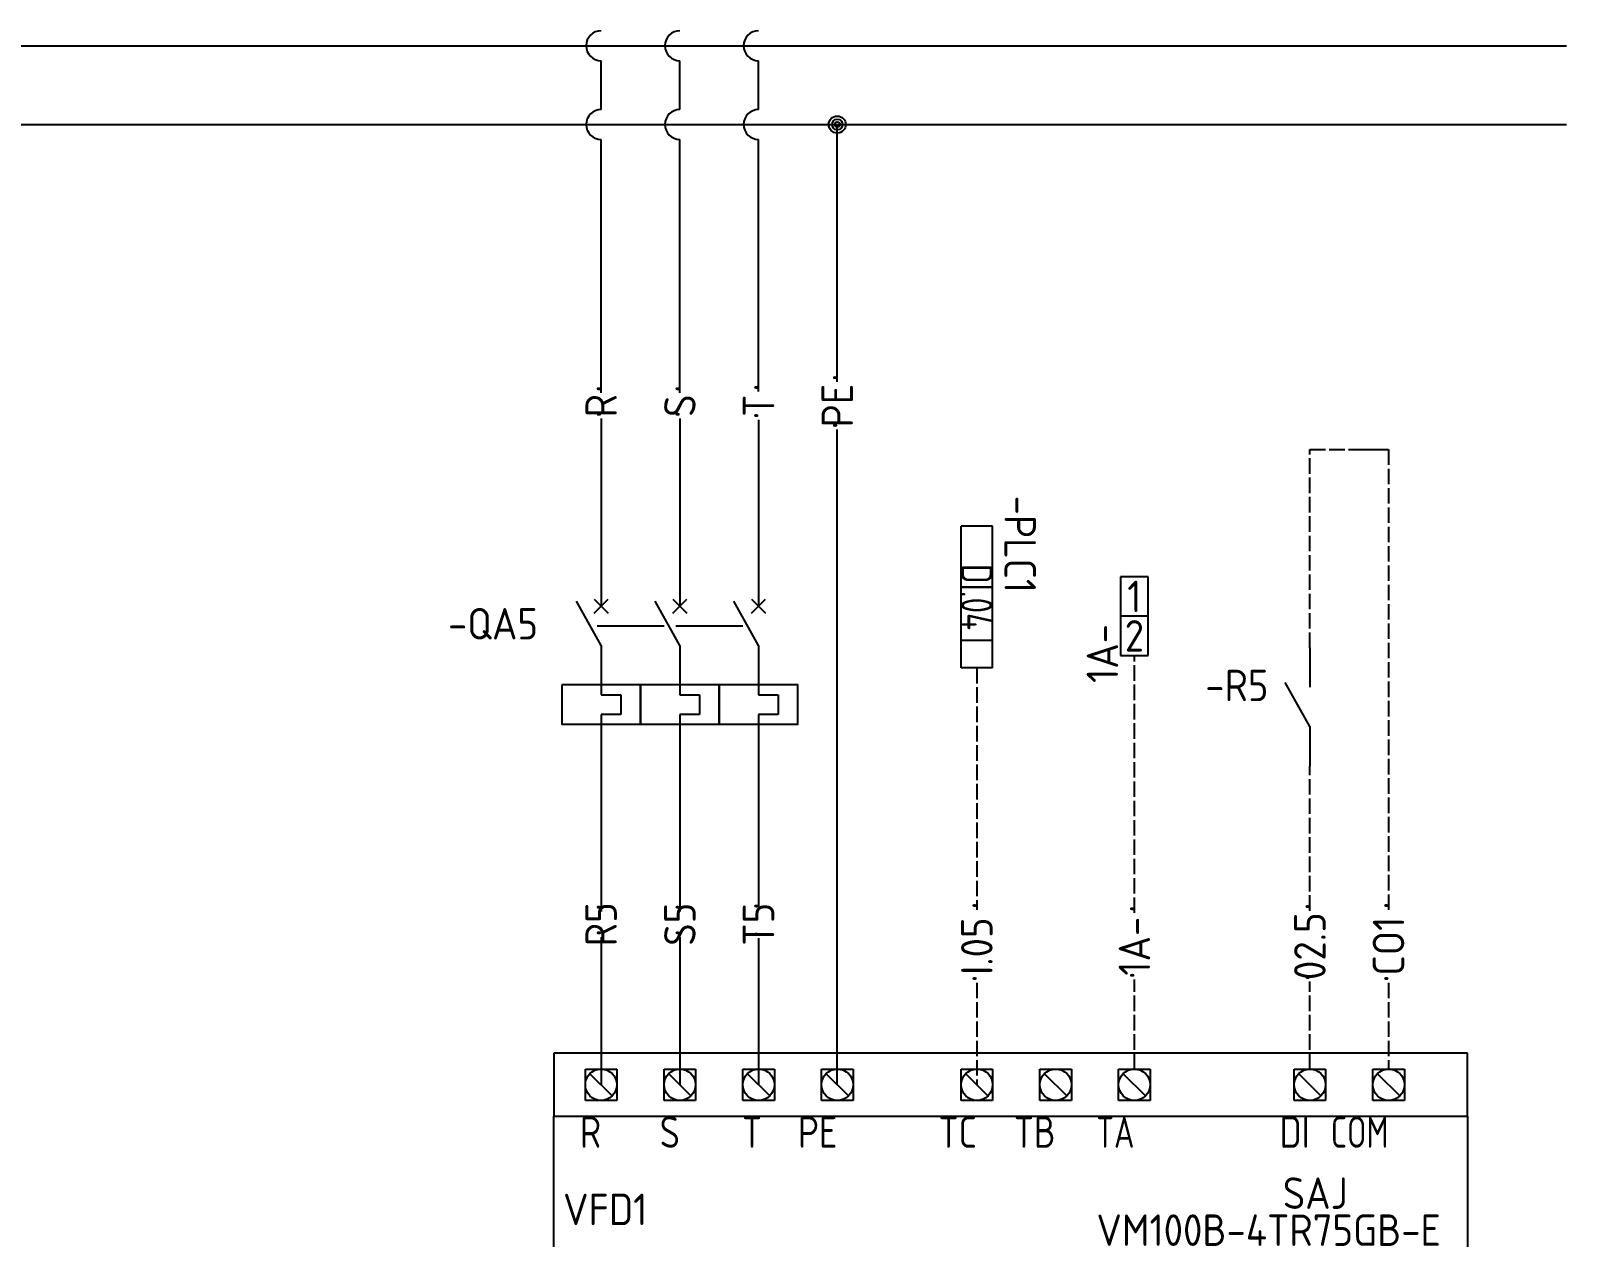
# Model space of a CAD drawing. Header units: millimetres. Extents: x 67033 to 212947, y 35102 to 335921.
# Drawn here: x 72046 to 73237, y 167931 to 168867 of the extents above; entities that cross this region are included whole.
import ezdxf
from ezdxf.enums import TextEntityAlignment as Align

# ---------------------------------------------------------------- set-up
doc = ezdxf.new("R2010")
doc.units = ezdxf.units.MM
doc.linetypes.add('ACAD_ISO02W100', pattern=[15, 12, -3])
doc.linetypes.add('DASHED', pattern=[0.75, 0.5, -0.25])
for name, color, linetype in [('LINK', 9, 'DASHED'), ('MISC', 2, 'Continuous'), ('RED_2.5mm^2', 1, 'Continuous'), ('SYMS', 7, 'Continuous'), ('TAGFIXED', 7, 'Continuous'), ('TAGS', 51, 'Continuous'), ('TERMS', 4, 'Continuous')]:
    doc.layers.add(name, color=color, linetype=linetype)
doc.styles.add('WD_IEC', font='isocp2.shx', dxfattribs={"width": 0.9, "height": 4})

# ---------------------------------------------------------------- blocks, each defined once
blk = doc.blocks.new('VCB11TH')
for p, q in [((0, 7.5), (0, 2.5)), ((0, -2.5), (-3.12, 3.12)), ((-0.88, 3.38), (0.88, 1.62)), ((-0.88, 1.62), (0.88, 3.38)), ((0, -2.5), (0, -8.75)), ((0, -8.75), (2.5, -8.75)), ((2.5, -8.75), (2.5, -11.25)), ((0, -11.25), (0, -12.5)), ((2.5, -11.25), (0, -11.25)), ((0, -12.5), (0, -17.5))]:
    blk.add_line(p, q)
blk.add_lwpolyline([(-5, -7.5), (-5, -12.5), (5, -12.5), (5, -7.5)], close=True)
at = {"style": 'WD_IEC', "flags": 1}
for tag, p, height in [('X2TERM01', (0, 7.5), 0.32), ('MFG', (2.75, 6.5), 1.5), ('CAT', (2.75, 4), 1.5), ('X4LINK', (-2, 0), 0.32), ('X1LINK', (-0.5, 0), 0.32), ('COMMON', (-3.75, -8.75), 1), ('ASSYCODE', (1, -14), 1), ('FAMILY', (1, -15.5), 1), ('X8TERM02', (0, -17.5), 0.32), ('CATDESC', (1, -17), 1)]:
    blk.add_attdef(tag, p, '', height=height, dxfattribs=at)
at = {"style": 'WD_IEC'}
for tag, p in [('INST', (-8, 5.25)), ('LOC', (-8, 1.75)), ('TAG1', (-8, -1.75)), ('RATING1', (-8, -6.35)), ('DESC1', (-8, -14.35)), ('DESC2', (-8, -17.85)), ('DESC3', (-8, -21.35))]:
    blk.add_attdef(tag, text='', height=2.5, dxfattribs=at).set_placement(p, align=Align.RIGHT)
blk.add_attdef('TERM01', text='', height=2, rotation=90, dxfattribs=at).set_placement((-1, 7.5), align=Align.RIGHT)
at = {"lineweight": 15, "style": 'WD_IEC'}
blk.add_attdef('XREF', text='', height=2.5, dxfattribs=at).set_placement((-8, -10.35), align=Align.RIGHT)
at = {"style": 'WD_IEC'}
blk.add_attdef('TERM02', (-1, -17.5), '', height=2, rotation=90, dxfattribs=at)
blk = doc.blocks.new('VCB21TH')
for p, q in [((0, 7.5), (0, 2.5)), ((0, -2.5), (-3.12, 3.12)), ((-0.88, 3.38), (0.88, 1.62)), ((-0.88, 1.62), (0.88, 3.38)), ((0, -2.5), (0, -8.75)), ((0, -8.75), (2.5, -8.75)), ((2.5, -8.75), (2.5, -11.25)), ((0, -11.25), (0, -12.5)), ((2.5, -11.25), (0, -11.25)), ((0, -12.5), (0, -17.5))]:
    blk.add_line(p, q)
blk.add_lwpolyline([(-5, -7.5), (-5, -12.5), (5, -12.5), (5, -7.5)], close=True)
at = {"style": 'WD_IEC', "flags": 1}
for tag, p, height in [('X2TERM01', (0, 7.5), 0.32), ('X4LINK', (-2, 0), 0.32), ('X1LINK', (-0.5, 0), 0.32), ('CONTACT', (-5, -7.5), 1), ('FAMILY', (1, -15.5), 1), ('X8TERM02', (0, -17.5), 0.32)]:
    blk.add_attdef(tag, p, '', height=height, dxfattribs=at)
at = {"style": 'WD_IEC'}
for tag, p in [('INST', (-8, 5.25)), ('LOC', (-8, 1.75)), ('TAG2', (-8, -1.75)), ('DESC1', (-8, -14.35)), ('DESC2', (-8, -17.85)), ('DESC3', (-8, -21.35))]:
    blk.add_attdef(tag, text='', height=2.5, dxfattribs=at).set_placement(p, align=Align.RIGHT)
blk.add_attdef('TERM01', text='', height=2, rotation=90, dxfattribs=at).set_placement((-1, 7.5), align=Align.RIGHT)
at = {"style": 'WD_IEC', "flags": 1}
blk.add_attdef('RATING1', text='', height=2.5, dxfattribs=at).set_placement((-8, -6.35), align=Align.RIGHT)
at = {"lineweight": 15, "style": 'WD_IEC'}
blk.add_attdef('XREF', text='', height=2.5, dxfattribs=at).set_placement((-8, -10.35), align=Align.RIGHT)
at = {"style": 'WD_IEC'}
blk.add_attdef('TERM02', (-1, -17.5), '', height=2, rotation=90, dxfattribs=at)
blk = doc.blocks.new('VT0_LGENERIC')
at = {"style": 'WD_IEC'}
blk.add_attdef('COLOR', text='', height=2.5, rotation=90, dxfattribs=at).set_placement((0, 0), align=Align.MIDDLE_CENTER)
at = {"style": 'WD_IEC', "flags": 1}
for tag, p in [('X2TERM01', (0, 4)), ('X8TERM01', (0, -4))]:
    blk.add_attdef(tag, p, '', height=0.16, rotation=90, dxfattribs=at)
at = {"style": 'WD_IEC'}
for tag, p in [('X2_TINY_DOT_DONT_REMOVE', (0, 4)), ('X8_TINY_DOT_DONT_REMOVE', (0, -4))]:
    blk.add_attdef(tag, p, '', height=0.0001, rotation=90, dxfattribs=at)
blk = doc.blocks.new('WDDOT')
for radius in [0.72, 0.449, 0.223]:
    blk.add_circle((0, 0), radius)
blk = doc.blocks.new('PLCIO80M1761-L16AWA')
for p, q in [((110, 20), (-6, 20)), ((-6, 20), (-6, 12)), ((110, 12), (110, 20)), ((-2, 18), (2, 18)), ((-2, 14), (-2, 18)), ((2, 18), (2, 14)), ((8, 18), (12, 18)), ((8, 14), (8, 18)), ((12, 18), (12, 14)), ((18, 18), (22, 18)), ((18, 14), (18, 18)), ((22, 18), (22, 14)), ((28, 18), (32, 18)), ((28, 14), (28, 18)), ((32, 18), (32, 14)), ((45.72, 18), (49.72, 18)), ((45.72, 18), (49.72, 18)), ((45.72, 14), (45.72, 18)), ((45.72, 14), (45.72, 18)), ((49.72, 18), (49.72, 14)), ((49.72, 18), (49.72, 14)), ((55.72, 18), (59.72, 18)), ((55.72, 14), (55.72, 18)), ((59.72, 18), (59.72, 14)), ((65.72, 18), (69.72, 18)), ((65.72, 14), (65.72, 18)), ((69.72, 18), (69.72, 14)), ((88, 18), (92, 18)), ((88, 14), (88, 18)), ((92, 18), (92, 14)), ((98, 18), (102, 18)), ((98, 14), (98, 18)), ((102, 18), (102, 14)), ((-1.41, 17.41), (1.41, 14.59)), ((8.59, 17.41), (11.41, 14.59)), ((18.59, 17.41), (21.41, 14.59)), ((28.59, 17.41), (31.41, 14.59)), ((46.3, 17.41), (49.13, 14.59)), ((56.3, 17.41), (59.13, 14.59)), ((66.3, 17.41), (69.13, 14.59)), ((88.59, 17.41), (91.41, 14.59)), ((98.59, 17.41), (101.41, 14.59)), ((2, 14), (-2, 14)), ((12, 14), (8, 14)), ((22, 14), (18, 14)), ((32, 14), (28, 14)), ((49.72, 14), (45.72, 14)), ((49.72, 14), (45.72, 14)), ((59.72, 14), (55.72, 14)), ((69.72, 14), (65.72, 14)), ((92, 14), (88, 14)), ((102, 14), (98, 14)), ((-6, 12), (110, 12)), ((-6, -12), (-6, 12)), ((110, 12), (110, -12)), ((-6, -12), (-6, -20)), ((-4, -12), (-6, -12)), ((108, -12), (-4, -12)), ((110, -12), (108, -12)), ((110, -20), (110, -12)), ((-2, -18), (-2, -14)), ((-2, -14), (2, -14)), ((-1.41, -14.59), (1.41, -17.41)), ((2, -14), (2, -18)), ((8, -18), (8, -14)), ((8, -18), (8, -14)), ((8, -14), (12, -14)), ((8, -14), (12, -14)), ((8.59, -14.59), (11.41, -17.41)), ((12, -14), (12, -18)), ((12, -14), (12, -18)), ((18, -18), (18, -14)), ((18, -18), (18, -14)), ((18, -14), (22, -14)), ((18, -14), (22, -14)), ((18.59, -14.59), (21.41, -17.41)), ((22, -14), (22, -18)), ((22, -14), (22, -18)), ((28, -18), (28, -14)), ((28, -18), (28, -14)), ((28, -14), (32, -14)), ((28, -14), (32, -14)), ((28.59, -14.59), (31.41, -17.41)), ((32, -14), (32, -18)), ((32, -14), (32, -18)), ((48, -18), (48, -14)), ((48, -18), (48, -14)), ((48, -14), (52, -14)), ((48, -14), (52, -14)), ((48.59, -14.59), (51.41, -17.41)), ((52, -14), (52, -18)), ((52, -14), (52, -18)), ((58, -18), (58, -14)), ((58, -18), (58, -14)), ((58, -14), (62, -14)), ((58, -14), (62, -14)), ((58.59, -14.59), (61.41, -17.41)), ((62, -14), (62, -18)), ((62, -14), (62, -18)), ((88, -18), (88, -14)), ((88, -18), (88, -14)), ((88, -14), (92, -14)), ((88, -14), (92, -14)), ((88.59, -14.59), (91.41, -17.41)), ((92, -14), (92, -18)), ((92, -14), (92, -18)), ((98, -18), (98, -14)), ((98, -18), (98, -14)), ((98, -14), (102, -14)), ((98, -14), (102, -14)), ((98.59, -14.59), (101.41, -17.41)), ((102, -14), (102, -18)), ((102, -14), (102, -18)), ((2, -18), (-2, -18)), ((12, -18), (8, -18)), ((12, -18), (8, -18)), ((22, -18), (18, -18)), ((22, -18), (18, -18)), ((32, -18), (28, -18)), ((32, -18), (28, -18)), ((52, -18), (48, -18)), ((52, -18), (48, -18)), ((62, -18), (58, -18)), ((62, -18), (58, -18)), ((92, -18), (88, -18)), ((92, -18), (88, -18)), ((102, -18), (98, -18)), ((102, -18), (98, -18)), ((-6, -20), (110, -20))]:
    blk.add_line(p, q)
for centre in [(0, 16), (10, 16), (20, 16), (30, 16), (47.72, 16), (57.72, 16), (67.72, 16), (90, 16), (100, 16), (0, -16), (10, -16), (20, -16), (30, -16), (50, -16), (60, -16), (90, -16), (100, -16)]:
    blk.add_circle(centre, 2)
at = {"style": 'WD_IEC', "width": 0.9}
for tag, p in [('DESCA15', (-0.75, 31.96)), ('DESCB15', (2.75, 31.96)), ('DESCA16', (7.25, 31.96)), ('DESCB16', (10.75, 31.96)), ('DESCA18', (23.25, 31.96)), ('DESCB18', (26.75, 31.96)), ('DESCA20', (39.25, 31.96)), ('DESCB20', (42.75, 31.96))]:
    blk.add_attdef(tag, p, '', height=2, rotation=90, dxfattribs=at)
for tag, p in [('TERM15', (1, 18.62)), ('TERM16', (11, 18.62)), ('TERM17', (21, 18.62)), ('TERM18', (31, 18.62)), ('TERM19', (48.72, 18.62)), ('TERM20', (58.72, 18.62)), ('TERM21', (68.72, 18.62)), ('TERM22', (91, 18.62)), ('TERM23', (101, 18.62))]:
    blk.add_attdef(tag, text='', height=2, rotation=90, dxfattribs=at).set_placement(p, align=Align.TOP_LEFT)
at = {"style": 'WD_IEC', "flags": 1}
for tag, p in [('X2TERM15', (0, 18)), ('X2TERM16', (10, 18)), ('X2TERM17', (20, 18)), ('X2TERM18', (30, 18)), ('X2TERM19', (47.72, 18)), ('X2TERM20', (57.72, 18)), ('X2TERM21', (67.72, 18)), ('X2TERM22', (90, 18)), ('X2TERM23', (100, 18)), ('X8TERM01', (0, -18)), ('X8TERM02', (10, -18)), ('X8TERM03', (20, -18)), ('X8TERM04', (30, -18)), ('X8TERM05', (50, -18)), ('X8TERM06', (60, -18)), ('X8TERM07', (90, -18)), ('X8TERM08', (100, -18))]:
    blk.add_attdef(tag, p, '', height=0.25, rotation=90, dxfattribs=at)
at = {"style": 'WD_IEC'}
for tag, width, p in [('TAGA15', 0.9, (0, 10)), ('TAGA16', 0.9, (10, 10)), ('TAGA18', 0.9, (30, 10)), ('TERMDESC19', 0.9, (47.72, 10)), ('TAGA20', 0.9, (57.72, 10)), ('TERMDESC21', 0.8, (67.72, 10)), ('TAGA22', 0.9, (90, 10)), ('TERMDESC23', 0.8, (100, 10)), ('TERMDESC17', 0.9, (20.44, 9.33))]:
    blk.add_attdef(tag, text='', height=4, dxfattribs=dict(at, width=width)).set_placement(p, align=Align.MIDDLE_RIGHT)
for tag, height, width, p in [('INST', 2.5, 0.8, (-21.48, 3.94)), ('LOC', 2.5, 0.8, (-21.48, -2.78)), ('MFG', 1.25, 0.8, (-21.48, -4.78)), ('CAT', 1.25, 0.9, (-21.48, -6.53)), ('DESC', 1.25, 0.8, (-21.48, -13.31))]:
    blk.add_attdef(tag, text='', height=height, dxfattribs=dict(at, width=width)).set_placement(p, align=Align.CENTER)
for tag, p in [('LINE1', (90.69, 0.25)), ('TAG1', (0.53, -1.82)), ('LINE2', (93.99, -3))]:
    blk.add_attdef(tag, text='', height=4, dxfattribs=at).set_placement(p, align=Align.CENTER)
at = {"style": 'WD_IEC', "width": 0.8}
blk.add_attdef('WDTAGALT', (-27.48, 0.86), '', height=2.5, dxfattribs=at)
at = {"linetype": 'Continuous', "style": 'WD_IEC', "flags": 9}
for tag, p in [('ASSYCODE', (-17.8, -4.64)), ('FAMILY', (-17.79, -5.03))]:
    blk.add_attdef(tag, text='', height=0.16, dxfattribs=at).set_placement(p, align=Align.CENTER)
at = {"style": 'WD_IEC'}
for tag, width, p in [('TAGA01', 0.9, (0, -9.72)), ('TAGA02', 0.9, (10, -9.72)), ('TAGA03', 0.9, (20, -9.72)), ('TAGA04', 0.9, (30, -9.72)), ('TAGA05', 0.9, (50, -9.72)), ('TAGA06', 0.9, (60, -9.72)), ('TERMDESC07', 0.8, (90, -9.72)), ('TAGA08', 0.9, (100.6, -9.72))]:
    blk.add_attdef(tag, text='', height=4, dxfattribs=dict(at, width=width)).set_placement(p, align=Align.MIDDLE_LEFT)
at = {"style": 'WD_IEC', "width": 0.9}
for tag, p in [('TERM01', (1, -18.46)), ('TERM02', (11, -18.52)), ('TERM03', (21, -18.52)), ('TERM04', (31, -18.52)), ('TERM05', (51, -18.52)), ('TERM06', (61, -18.52)), ('TERM07', (91, -18.52)), ('TERM08', (101, -18.52))]:
    blk.add_attdef(tag, text='', height=2, rotation=90, dxfattribs=at).set_placement(p, align=Align.TOP_RIGHT)
for tag, p in [('DESCA01', (-0.75, -32.04)), ('DESCB01', (2.75, -32.04)), ('DESCA02', (7.25, -32.04)), ('DESCB02', (10.75, -32.04)), ('DESCA03', (15.25, -32.04)), ('DESCB03', (18.75, -32.04)), ('DESCA04', (23.25, -32.04)), ('DESCB04', (26.75, -32.04)), ('DESCA05', (31.25, -32.04)), ('DESCB05', (34.75, -32.04)), ('DESCA06', (39.25, -32.04)), ('DESCB06', (42.75, -32.04)), ('DESCA08', (55.25, -32.04)), ('DESCB08', (58.75, -32.04))]:
    blk.add_attdef(tag, text='', height=2, rotation=90, dxfattribs=at).set_placement(p, align=Align.RIGHT)
blk = doc.blocks.new('VSP1001')
for p, q in [((1.75, 5), (-1.75, 5)), ((-1.75, 5), (-1.75, -5)), ((1.75, -5), (1.75, 5)), ((1.75, 0), (-1.75, 0)), ((-1.75, -5), (1.75, -5))]:
    blk.add_line(p, q)
at = {"linetype": 'Continuous', "style": 'WD_IEC', "width": 0.9, "flags": 8}
blk.add_attdef('TERMDESC01', (-1, 6), '', height=2, rotation=90, dxfattribs=at)
blk.add_attdef('X2WIRE01', text='', height=2, rotation=90, dxfattribs=at).set_placement((1, 6), align=Align.TOP_LEFT)
at = {"style": 'WD_IEC'}
for tag, p in [('INST', (-4, 5)), ('LOC', (-4, 2)), ('TAG1', (-4, -1)), ('DESC1', (-4, -4.1)), ('DESC2', (-4, -7.85)), ('DESC3', (-4, -11.6))]:
    blk.add_attdef(tag, text='', height=2.5, dxfattribs=at).set_placement(p, align=Align.RIGHT)
at = {"style": 'WD_IEC', "width": 0.9, "flags": 1}
for tag, p in [('ACE_FLAG', (-0.5, 4.5)), ('X2TERM01', (0, 5)), ('CAT', (-0.96, 0.48)), ('MFG', (-0.88, 1.65)), ('ASSYCODE', (-1.03, -0.58)), ('FAMILY', (-1.03, -1.66)), ('X8TERM02', (0, -5))]:
    blk.add_attdef(tag, p, '', height=0.25, dxfattribs=at)
at = {"style": 'WD_IEC'}
for tag, p in [('TERM01', (0, 2.5)), ('TERM02', (0, -2.5))]:
    blk.add_attdef(tag, text='', height=2, dxfattribs=at).set_placement(p, align=Align.MIDDLE_CENTER)
at = {"linetype": 'Continuous', "style": 'WD_IEC', "width": 0.9, "flags": 8}
blk.add_attdef('TERMDESC02', text='', height=2, rotation=90, dxfattribs=at).set_placement((-1, -6), align=Align.RIGHT)
blk.add_attdef('X8WIRE02', text='', height=2, rotation=90, dxfattribs=at).set_placement((1, -6), align=Align.TOP_RIGHT)
blk = doc.blocks.new('PLCIOI1TV')
for p, q in [((-2, 9), (-2, -9)), ((-2, 9), (2, 9)), ((2, 9), (2, -9)), ((-2, 5.5), (2, 5.5)), ((-2, -9), (2, -9))]:
    blk.add_line(p, q)
at = {"style": 'WD_IEC', "width": 0.9}
blk.add_attdef('TERMDESC01', text='', height=2, rotation=90, dxfattribs=at).set_placement((2.25, 10), align=Align.TOP_LEFT)
at = {"style": 'WD_IEC', "width": 0.8}
for tag, height, p in [('TERM01', 2, (0, 7.25)), ('TAGA01', 2.5, (0, 0))]:
    blk.add_attdef(tag, text='', height=height, rotation=90, dxfattribs=at).set_placement(p, align=Align.MIDDLE)
for tag, p in [('INST', (-3.5, 6.5)), ('LOC', (-3.5, 3))]:
    blk.add_attdef(tag, text='', height=2.5, dxfattribs=at).set_placement(p, align=Align.RIGHT)
at = {"style": 'WD_IEC', "flags": 1}
blk.add_attdef('X2TERM01', text='', height=0.25, rotation=90, dxfattribs=at).set_placement((0, 9), align=Align.RIGHT)
at = {"style": 'WD_IEC', "width": 0.9}
blk.add_attdef('LINE2', text='', height=2.5, rotation=90, dxfattribs=at).set_placement((5.02, 1), align=Align.TOP_CENTER)
at = {"style": 'WD_IEC'}
for tag, p in [('TAG1', (-3.5, -0.5)), ('XREF', (-3.5, -4.5))]:
    blk.add_attdef(tag, text='', height=2.5, dxfattribs=at).set_placement(p, align=Align.RIGHT)
at = {"style": 'WD_IEC', "width": 0.9}
blk.add_attdef('LINE1', text='', height=2.5, rotation=90, dxfattribs=at).set_placement((4.41, 1), align=Align.CENTER)
at = {"linetype": 'Continuous', "style": 'WD_IEC', "flags": 9}
for tag, p in [('ASSYCODE', (-2.39, -1.18)), ('FAMILY', (-2.39, -7.68))]:
    blk.add_attdef(tag, text='', height=0.16, rotation=90, dxfattribs=at).set_placement(p, align=Align.CENTER)
at = {"style": 'WD_IEC'}
for tag, width, p in [('MFG', 0.8, (-7, -20)), ('DESC', 0.8, (-4, -20)), ('DESCA01', 0.9, (-0.5, -20)), ('DESCB01', 0.9, (2.5, -20)), ('DESCC01', 0.9, (5.5, -20)), ('DESCD01', 0.9, (8.5, -20)), ('DESCE01', 0.9, (11.5, -20)), ('CAT', 0.9, (-7, -27))]:
    blk.add_attdef(tag, text='', height=2.5, rotation=90, dxfattribs=dict(at, width=width)).set_placement(p, align=Align.RIGHT)
blk = doc.blocks.new('VCR21')
for p, q in [((0, 7.5), (0, 2.5)), ((0, -2.5), (-3.12, 3.12)), ((0, -2.5), (0, -7.5))]:
    blk.add_line(p, q)
at = {"style": 'WD_IEC'}
for tag, p in [('INST', (-5.25, 6.75)), ('LOC', (-5.25, 3.75)), ('TAG2', (-5.25, 0.75)), ('XREF', (-5.25, -3.75)), ('DESC1', (-5.25, -6.75)), ('DESC2', (-5.25, -9.75)), ('DESC3', (-5.25, -12.75))]:
    blk.add_attdef(tag, text='', height=2.5, dxfattribs=at).set_placement(p, align=Align.RIGHT)
at = {"style": 'WD_IEC', "flags": 1}
for tag, p, height in [('X2TERM01', (0, 7.5), 0.32), ('X4LINK', (-2.75, 0), 0.32), ('X1LINK', (-0.5, 0), 0.32), ('CONTACT', (4, -3.5), 1), ('COMMON', (5.25, -4.75), 1), ('FAMILY', (4, -5), 1), ('X8TERM02', (0, -7.5), 0.32)]:
    blk.add_attdef(tag, p, '', height=height, dxfattribs=at)
at = {"style": 'WD_IEC'}
blk.add_attdef('TERM01', text='', height=2, rotation=90, dxfattribs=at).set_placement((-1, 7.5), align=Align.RIGHT)
blk.add_attdef('TERM02', (-1, -7.5), '', height=2, rotation=90, dxfattribs=at)

msp = doc.modelspace()

# ---------------------------------------------------------------- linework, layer by layer
at = {"layer": 'LINK'}
for points in [[(72484.9, 168405.1), (72536.8, 168405.1)], [(72546, 168405.1), (72597.9, 168405.1)]]:
    msp.add_lwpolyline(points, dxfattribs=at)
at = {"layer": 'RED_2.5mm^2', "color": 5}
msp.add_line((68093.9, 168854.9), (73236.6, 168854.9), dxfattribs=at)
at = {"layer": 'RED_2.5mm^2'}
for p, q in [((72488, 168805.4), (72488, 168843.3)), ((72549.1, 168805.4), (72549.1, 168843.3)), ((72610.1, 168805.4), (72610.1, 168843.3)), ((72488, 168585.7), (72488, 168782.2)), ((72549.1, 168585.7), (72549.1, 168782.2)), ((72610.1, 168586.7), (72610.1, 168782.2)), ((72488, 168565.9), (72488, 168451)), ((72549.1, 168565.9), (72549.1, 168451)), ((72610.1, 168564.9), (72610.1, 168451)), ((73077.3, 168541.9), (73098.7, 168541.9)), ((72488, 168298.3), (72488, 168183.7)), ((72549.1, 168298.3), (72549.1, 168183.7)), ((72610.1, 168298.3), (72610.1, 168184.6)), ((72488, 168163.8), (72488, 168049.2)), ((72549.1, 168163.8), (72549.1, 168049.2)), ((72610.1, 168162.8), (72610.1, 168049.2)), ((72779.4, 168061.4), (72779.4, 168061.4))]:
    msp.add_line(p, q, dxfattribs=at)
at = {"layer": 'RED_2.5mm^2', "color": 2}
for p, q in [((68102.4, 168793.8), (73236.6, 168793.8)), ((72671.2, 168594.3), (72671.2, 168793.8)), ((72671.2, 168049.2), (72671.2, 168557.3))]:
    msp.add_line(p, q, dxfattribs=at)
at = {"layer": 'RED_2.5mm^2', "linetype": 'ACAD_ISO02W100'}
for p, q in [((73037.7, 168541.9), (73077.3, 168541.9)), ((73037.7, 168388), (73037.7, 168541.9)), ((73098.7, 168541.9), (73098.7, 168185)), ((72779.4, 168372.5), (72779.4, 168185)), ((72901.6, 168182.5), (72901.6, 168382.1)), ((73037.7, 168184.2), (73037.7, 168296.4)), ((72779.4, 168128.4), (72779.4, 168049.2)), ((72901.6, 168061.4), (72901.6, 168130.9)), ((73037.7, 168061.4), (73037.7, 168129.2)), ((73098.7, 168128.4), (73098.7, 168061.4))]:
    msp.add_line(p, q, dxfattribs=at)
at = {"layer": 'RED_2.5mm^2'}
for centre in [(72488, 168854.9), (72549.1, 168854.9), (72610.1, 168854.9), (72488, 168793.8), (72549.1, 168793.8), (72610.1, 168793.8)]:
    msp.add_arc(centre, 11.6, 90, 270, dxfattribs=at)

# ---------------------------------------------------------------- block references
ref = msp.add_blockref('PLCIO80M1761-L16AWA', (72488, 167951.5), dxfattribs=dict(xscale=6.107617336975006, yscale=6.107617336975006, zscale=6.107617336975006))
ref.add_attrib('LINE1', 'SAJ', dxfattribs={"color": 2, "height": 24.43, "style": 'WD_IEC'}).set_placement((73041.9, 167953), align=Align.CENTER)
ref.add_attrib('LINE2', 'VM100B-4TR75GB-E', dxfattribs={"color": 2, "height": 24.43, "style": 'WD_IEC'}).set_placement((73005.7, 167924.3), align=Align.CENTER)
ref.add_attrib('TAG1', 'VFD1', dxfattribs={"color": 2, "height": 24.43, "style": 'WD_IEC'}).set_placement((72491.2, 167940.4), align=Align.CENTER)
ref.add_attrib('TAGA15', 'R', dxfattribs={"height": 24.4, "style": 'WD_IEC', "width": 0.9}).set_placement((72488, 168012.6), align=Align.MIDDLE_RIGHT)
ref.add_attrib('TAGA16', 'S', dxfattribs={"height": 24.4, "style": 'WD_IEC', "width": 0.9}).set_placement((72549.1, 168012.6), align=Align.MIDDLE_RIGHT)
ref.add_attrib('TAGA01', 'U', dxfattribs={"height": 24.4, "style": 'WD_IEC', "width": 0.9}).set_placement((72488, 167892.1), align=Align.MIDDLE_LEFT)
ref.add_attrib('TAGA02', 'V', dxfattribs={"height": 24.4, "style": 'WD_IEC', "width": 0.9}).set_placement((72549.1, 167892.1), align=Align.MIDDLE_LEFT)
ref.add_attrib('TERMDESC17', 'T', dxfattribs={"height": 24.4, "style": 'WD_IEC', "width": 0.9}).set_placement((72612.8, 168012.6), align=Align.MIDDLE_RIGHT)
ref.add_attrib('TAGA18', 'PE', dxfattribs={"height": 24.43, "style": 'WD_IEC', "width": 0.9}).set_placement((72671.2, 168012.6), align=Align.MIDDLE_RIGHT)
ref.add_attrib('TAGA03', 'W', dxfattribs={"height": 24.4, "style": 'WD_IEC', "width": 0.9}).set_placement((72610.1, 167892.1), align=Align.MIDDLE_LEFT)
ref.add_attrib('TAGA04', 'PE', dxfattribs={"height": 24.43, "style": 'WD_IEC', "width": 0.9}).set_placement((72671.2, 167892.1), align=Align.MIDDLE_LEFT)
ref.add_attrib('TERMDESC19', 'TC', dxfattribs={"height": 24.43, "style": 'WD_IEC', "width": 0.9}).set_placement((72779.4, 168012.6), align=Align.MIDDLE_RIGHT)
ref.add_attrib('TAGA20', 'TB', dxfattribs={"height": 24.43, "style": 'WD_IEC', "width": 0.9}).set_placement((72840.5, 168012.6), align=Align.MIDDLE_RIGHT)
ref.add_attrib('TAGA05', 'AI', dxfattribs={"height": 24.43, "style": 'WD_IEC', "width": 0.9}).set_placement((72793.4, 167892.1), align=Align.MIDDLE_LEFT)
ref.add_attrib('TAGA06', 'GND', dxfattribs={"height": 24.43, "style": 'WD_IEC', "width": 0.9}).set_placement((72854.4, 167892.1), align=Align.MIDDLE_LEFT)
ref.add_attrib('TERMDESC21', 'TA', dxfattribs={"height": 24.43, "style": 'WD_IEC', "width": 0.8}).set_placement((72901.6, 168012.6), align=Align.MIDDLE_RIGHT)
ref.add_attrib('TERMDESC07', 'RS+', dxfattribs={"height": 24.43, "style": 'WD_IEC', "width": 0.8}).set_placement((73037.7, 167892.1), align=Align.MIDDLE_LEFT)
ref.add_attrib('TAGA08', 'RS-', dxfattribs={"height": 24.43, "style": 'WD_IEC', "width": 0.9}).set_placement((73102.4, 167892.1), align=Align.MIDDLE_LEFT)
ref.add_attrib('TAGA22', 'DI', dxfattribs={"height": 24.43, "style": 'WD_IEC', "width": 0.9}).set_placement((73037.7, 168012.6), align=Align.MIDDLE_RIGHT)
ref.add_attrib('TERMDESC23', 'COM', dxfattribs={"height": 24.43, "style": 'WD_IEC', "width": 0.8}).set_placement((73098.7, 168012.6), align=Align.MIDDLE_RIGHT)
at = {"layer": 'SYMS'}
for name, p, xscale, yscale, zscale in [('WDDOT', (72671.2, 168793.8), 9.16142600546251, 9.16142600546251, 9.16142600546251), ('VCB21TH', (72549.1, 168405.1), 6.107617336975006, 6.107617336975006, 6.107617336975006), ('VCB21TH', (72610.1, 168405.1), 6.107617336975006, 6.107617336975006, 6.107617336975006)]:
    msp.add_blockref(name, p, dxfattribs=dict(at, xscale=xscale, yscale=yscale, zscale=zscale))
ref = msp.add_blockref('VT0_LGENERIC', (72671.2, 168575.8), dxfattribs=dict(at, xscale=6.107617336975006, yscale=6.107617336975006, zscale=6.107617336975006))
ref.add_attrib('X8_TINY_DOT_DONT_REMOVE', '.', (72671.2, 168557.3), dxfattribs={"layer": 'MISC', "height": 24.4, "rotation": 90, "style": 'WD_IEC'})
ref.add_attrib('X2_TINY_DOT_DONT_REMOVE', '.', (72671.2, 168594.3), dxfattribs={"layer": 'MISC', "height": 24.4, "rotation": 90, "style": 'WD_IEC'})
ref.add_attrib('COLOR', 'PE', dxfattribs={"layer": 'MISC', "height": 24.43, "rotation": 90, "style": 'WD_IEC'}).set_placement((72671.2, 168575.8), align=Align.MIDDLE_CENTER)
ref = msp.add_blockref('VT0_LGENERIC', (72488, 168575.8), dxfattribs=dict(at, xscale=6.107617336975006, yscale=6.107617336975006, zscale=6.107617336975006))
ref.add_attrib('X8_TINY_DOT_DONT_REMOVE', '.', (72488, 168565.9), dxfattribs={"layer": 'MISC', "height": 24.4, "rotation": 90, "style": 'WD_IEC'})
ref.add_attrib('X2_TINY_DOT_DONT_REMOVE', '.', (72488, 168585.7), dxfattribs={"layer": 'MISC', "height": 24.4, "rotation": 90, "style": 'WD_IEC'})
ref.add_attrib('COLOR', 'R', dxfattribs={"layer": 'MISC', "height": 24.4, "rotation": 90, "style": 'WD_IEC'}).set_placement((72488, 168575.8), align=Align.MIDDLE_CENTER)
ref = msp.add_blockref('VT0_LGENERIC', (72549.1, 168575.8), dxfattribs=dict(at, xscale=6.107617336975006, yscale=6.107617336975006, zscale=6.107617336975006))
ref.add_attrib('X8_TINY_DOT_DONT_REMOVE', '.', (72549.1, 168565.9), dxfattribs={"layer": 'MISC', "height": 24.4, "rotation": 90, "style": 'WD_IEC'})
ref.add_attrib('X2_TINY_DOT_DONT_REMOVE', '.', (72549.1, 168585.7), dxfattribs={"layer": 'MISC', "height": 24.4, "rotation": 90, "style": 'WD_IEC'})
ref.add_attrib('COLOR', 'S', dxfattribs={"layer": 'MISC', "height": 24.4, "rotation": 90, "style": 'WD_IEC'}).set_placement((72549.1, 168575.8), align=Align.MIDDLE_CENTER)
ref = msp.add_blockref('VT0_LGENERIC', (72610.1, 168575.8), dxfattribs=dict(at, xscale=6.107617336975006, yscale=6.107617336975006, zscale=6.107617336975006))
ref.add_attrib('X8_TINY_DOT_DONT_REMOVE', '.', (72610.1, 168564.9), dxfattribs={"layer": 'MISC', "height": 24.4, "rotation": 90, "style": 'WD_IEC'})
ref.add_attrib('X2_TINY_DOT_DONT_REMOVE', '.', (72610.1, 168586.7), dxfattribs={"layer": 'MISC', "height": 24.4, "rotation": 90, "style": 'WD_IEC'})
ref.add_attrib('COLOR', 'T', dxfattribs={"layer": 'MISC', "height": 24.4, "rotation": 90, "style": 'WD_IEC'}).set_placement((72610.1, 168575.8), align=Align.MIDDLE_CENTER)
ref = msp.add_blockref('PLCIOI1TV', (72779.4, 168427.4), dxfattribs=dict(at, xscale=6.107617336975006, yscale=6.107617336975006, zscale=6.107617336975006, rotation=180))
ref.add_attrib('TAGA01', 'DI.04', dxfattribs={"layer": 'TAGS', "height": 24.43, "rotation": 270, "style": 'WD_IEC', "width": 0.8}).set_placement((72779.4, 168427.4), align=Align.MIDDLE)
ref.add_attrib('TAG1F', '-PLC1', dxfattribs={"layer": 'TAGFIXED', "height": 24.43, "rotation": 270, "style": 'WD_IEC'}).set_placement((72800.8, 168430.5), align=Align.RIGHT)
ref = msp.add_blockref('VCB11TH', (72488, 168405.1), dxfattribs=dict(at, xscale=6.107617336975006, yscale=6.107617336975006, zscale=6.107617336975006))
ref.add_attrib('TAG1', '-QA5', dxfattribs={"layer": 'TAGS', "height": 24.43, "style": 'WD_IEC'}).set_placement((72439.1, 168394.5), align=Align.RIGHT)
ref = msp.add_blockref('VSP1001', (72901.6, 168412.6), dxfattribs=dict(at, xscale=6.107617336975006, yscale=6.107617336975006, zscale=6.107617336975006))
ref.add_attrib('TAG1', '1A-', dxfattribs={"layer": 'TAGS', "height": 24.43, "rotation": 90, "style": 'WD_IEC'}).set_placement((72889, 168406.5), align=Align.RIGHT)
ref.add_attrib('TERM01', '1', dxfattribs={"layer": 'TERMS', "height": 24.4, "style": 'WD_IEC'}).set_placement((72901.6, 168427.9), align=Align.MIDDLE_CENTER)
ref.add_attrib('TERM02', '2', dxfattribs={"layer": 'TERMS', "height": 24.4, "style": 'WD_IEC'}).set_placement((72901.6, 168397.3), align=Align.MIDDLE_CENTER)
ref = msp.add_blockref('VCR21', (73037.7, 168342.2), dxfattribs=dict(at, xscale=6.107617336975006, yscale=6.107617336975006, zscale=6.107617336975006))
ref.add_attrib('TAG2', '-R5', dxfattribs={"layer": 'TAGS', "height": 24.43, "style": 'WD_IEC'}).set_placement((73005.6, 168346.7), align=Align.RIGHT)
ref = msp.add_blockref('VT0_LGENERIC', (72488, 168173.7), dxfattribs=dict(at, xscale=6.107617336975006, yscale=6.107617336975006, zscale=6.107617336975006))
ref.add_attrib('X8_TINY_DOT_DONT_REMOVE', '.', (72488, 168163.8), dxfattribs={"layer": 'MISC', "height": 24.4, "rotation": 90, "style": 'WD_IEC'})
ref.add_attrib('X2_TINY_DOT_DONT_REMOVE', '.', (72488, 168183.7), dxfattribs={"layer": 'MISC', "height": 24.4, "rotation": 90, "style": 'WD_IEC'})
ref.add_attrib('COLOR', 'R5', dxfattribs={"layer": 'MISC', "height": 24.43, "rotation": 90, "style": 'WD_IEC'}).set_placement((72488, 168173.7), align=Align.MIDDLE_CENTER)
ref = msp.add_blockref('VT0_LGENERIC', (72549.1, 168173.7), dxfattribs=dict(at, xscale=6.107617336975006, yscale=6.107617336975006, zscale=6.107617336975006))
ref.add_attrib('X8_TINY_DOT_DONT_REMOVE', '.', (72549.1, 168163.8), dxfattribs={"layer": 'MISC', "height": 24.4, "rotation": 90, "style": 'WD_IEC'})
ref.add_attrib('X2_TINY_DOT_DONT_REMOVE', '.', (72549.1, 168183.7), dxfattribs={"layer": 'MISC', "height": 24.4, "rotation": 90, "style": 'WD_IEC'})
ref.add_attrib('COLOR', 'S5', dxfattribs={"layer": 'MISC', "height": 24.43, "rotation": 90, "style": 'WD_IEC'}).set_placement((72549.1, 168173.7), align=Align.MIDDLE_CENTER)
ref = msp.add_blockref('VT0_LGENERIC', (72610.1, 168173.7), dxfattribs=dict(at, xscale=6.107617336975006, yscale=6.107617336975006, zscale=6.107617336975006))
ref.add_attrib('X8_TINY_DOT_DONT_REMOVE', '.', (72610.1, 168162.8), dxfattribs={"layer": 'MISC', "height": 24.4, "rotation": 90, "style": 'WD_IEC'})
ref.add_attrib('X2_TINY_DOT_DONT_REMOVE', '.', (72610.1, 168184.6), dxfattribs={"layer": 'MISC', "height": 24.4, "rotation": 90, "style": 'WD_IEC'})
ref.add_attrib('COLOR', 'T5', dxfattribs={"layer": 'MISC', "height": 24.43, "rotation": 90, "style": 'WD_IEC'}).set_placement((72610.1, 168173.7), align=Align.MIDDLE_CENTER)
ref = msp.add_blockref('VT0_LGENERIC', (72779.4, 168156.7), dxfattribs=dict(at, xscale=6.107617336975006, yscale=6.107617336975006, zscale=6.107617336975006))
ref.add_attrib('X8_TINY_DOT_DONT_REMOVE', '.', (72779.4, 168128.4), dxfattribs={"layer": 'MISC', "height": 24.4, "rotation": 90, "style": 'WD_IEC'})
ref.add_attrib('X2_TINY_DOT_DONT_REMOVE', '.', (72779.4, 168185), dxfattribs={"layer": 'MISC', "height": 24.4, "rotation": 90, "style": 'WD_IEC'})
ref.add_attrib('COLOR', 'I.05', dxfattribs={"layer": 'MISC', "height": 24.43, "rotation": 90, "style": 'WD_IEC'}).set_placement((72779.4, 168156.7), align=Align.MIDDLE_CENTER)
ref = msp.add_blockref('VT0_LGENERIC', (72901.6, 168156.7), dxfattribs=dict(at, xscale=6.107617336975006, yscale=6.107617336975006, zscale=6.107617336975006))
ref.add_attrib('X8_TINY_DOT_DONT_REMOVE', '.', (72901.6, 168130.9), dxfattribs={"layer": 'MISC', "height": 24.4, "rotation": 90, "style": 'WD_IEC'})
ref.add_attrib('X2_TINY_DOT_DONT_REMOVE', '.', (72901.6, 168182.5), dxfattribs={"layer": 'MISC', "height": 24.4, "rotation": 90, "style": 'WD_IEC'})
ref.add_attrib('COLOR', '1A-', dxfattribs={"layer": 'MISC', "height": 24.43, "rotation": 90, "style": 'WD_IEC'}).set_placement((72901.6, 168156.7), align=Align.MIDDLE_CENTER)
ref = msp.add_blockref('VT0_LGENERIC', (73037.7, 168156.7), dxfattribs=dict(at, xscale=6.107617336975006, yscale=6.107617336975006, zscale=6.107617336975006))
ref.add_attrib('X8_TINY_DOT_DONT_REMOVE', '.', (73037.7, 168129.2), dxfattribs={"layer": 'MISC', "height": 24.4, "rotation": 90, "style": 'WD_IEC'})
ref.add_attrib('X2_TINY_DOT_DONT_REMOVE', '.', (73037.7, 168184.2), dxfattribs={"layer": 'MISC', "height": 24.4, "rotation": 90, "style": 'WD_IEC'})
ref.add_attrib('COLOR', '02.5', dxfattribs={"layer": 'MISC', "height": 24.43, "rotation": 90, "style": 'WD_IEC'}).set_placement((73037.7, 168156.7), align=Align.MIDDLE_CENTER)
ref = msp.add_blockref('VT0_LGENERIC', (73098.7, 168156.7), dxfattribs=dict(at, xscale=6.107617336975006, yscale=6.107617336975006, zscale=6.107617336975006))
ref.add_attrib('X8_TINY_DOT_DONT_REMOVE', '.', (73098.7, 168128.4), dxfattribs={"layer": 'MISC', "height": 24.4, "rotation": 90, "style": 'WD_IEC'})
ref.add_attrib('X2_TINY_DOT_DONT_REMOVE', '.', (73098.7, 168185), dxfattribs={"layer": 'MISC', "height": 24.4, "rotation": 90, "style": 'WD_IEC'})
ref.add_attrib('COLOR', 'CO1', dxfattribs={"layer": 'MISC', "height": 24.43, "rotation": 90, "style": 'WD_IEC'}).set_placement((73098.7, 168156.7), align=Align.MIDDLE_CENTER)

doc.saveas('drawing.dxf')
